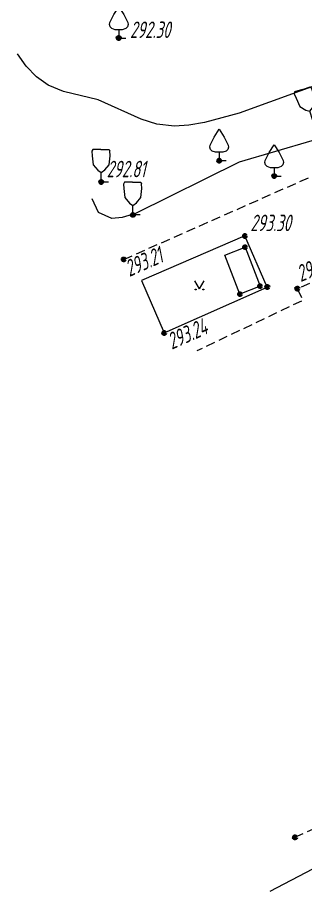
# Model space of a CAD drawing. Header units: metres. Extents: x 1687 to 3282, y 1191 to 1671.
# Drawn here: x 1953.53 to 1969.23, y 1267.87 to 1315.51 of the extents above; entities that cross this region are included whole.
import ezdxf

# ---------------------------------------------------------------- set-up
doc = ezdxf.new("R2010")
doc.units = ezdxf.units.M
doc.linetypes.add('COMMUN', pattern=[6, 5, -1])
doc.linetypes.add('DASHED', pattern=[0.75, 0.5, -0.25])
for name, color, linetype, lineweight, transparency in [('71133200', 7, 'Continuous', 18, 0.65), ('71133300', 7, 'Continuous', 18, 0.65), ('GEO_POINTS', 7, 'Continuous', 18, 0.65), ('Otm', 7, 'Continuous', 18, 0.65), ('R_Поверхность6_CNT-MIN', 7, 'Continuous', 18, 0.65), ('Sit', 7, 'Continuous', 18, 0.65), ('Us_znak', 7, 'Continuous', 18, 0.65)]:
    doc.layers.add(name, color=color, linetype=linetype, lineweight=lineweight, transparency=transparency)
doc.styles.add('eskd', font='ESKD1.shx', dxfattribs={"width": 1.2, "oblique": 15})
doc.styles.get("Standard").update_dxf_attribs({"font": 'GOST_0.TTF', "oblique": 15})
doc.dimstyles.new('ISO-25', dxfattribs={"dimtxt": 2.5, "dimasz": 2.5, "dimexe": 1.25, "dimexo": 0.625, "dimtad": 1, "dimtxsty": 'Standard', "dimcen": 2.5, "dimadec": 0, "dimazin": 0, "dimtfac": 1, "dimtmove": 0, "dimatfit": 3, "dimfxl": 1, "dimarcsym": 0})

# ---------------------------------------------------------------- blocks, each defined once
blk = doc.blocks.new('71133300')
for p, q in [((0, 0.9100000000000001), (0, 0)), ((0, 0), (0.7600000000000016, 0))]:
    blk.add_line(p, q)
blk.add_lwpolyline([(0, 0.9100000000000001), (-0.384999999999998, 0.9100000000000001), (-0.759999999999998, 1.03), (-0.9499999999999993, 1.21), (-1.009999999999998, 1.470000000000001), (-0.9899999999999984, 1.69), (-0.5399999999999991, 2.569999999999999), (0, 3.42), (0.5400000000000027, 2.569999999999999), (0.990000000000002, 1.69), (1.010000000000002, 1.470000000000001), (0.9500000000000011, 1.21), (0.7600000000000016, 1.03), (0.3850000000000016, 0.9100000000000001)], close=True)
at = {"style": 'eskd', "oblique": 15}
blk.add_attdef('Z', (1.770349589240578, -0.6904754853755968), '', height=2, dxfattribs=at)
blk = doc.blocks.new('71133200')
for p, q in [((-0.9241449999999998, 3.560442), (-1.024145, 3.360442)), ((-1.024145, 3.360442), (-0.977382, 2.864397)), ((-0.977382, 2.864397), (-0.8618989999999997, 1.88241)), ((-0.02414499999999986, 3.560442), (-0.9241449999999998, 3.560442)), ((-0.02414499999999986, 3.560442), (0.875855, 3.560442)), ((0.8618990000000002, 1.88241), (0.9759740000000008, 2.864397)), ((0.875855, 3.560442), (0.9581639999999996, 3.395824)), ((0.9759740000000008, 2.864397), (0.9581639999999996, 3.395824)), ((-0.8618989999999997, 1.88241), (-0.3746159999999996, 1.28565)), ((-0.3746159999999996, 1.28565), (0, 1.039723)), ((0, 1.039723), (0.4013749999999998, 1.321765000000001)), ((0, 0), (0, 1.039723)), ((0.4013749999999998, 1.321765000000001), (0.8618990000000002, 1.88241)), ((0.7999999999999998, 0), (0, 0))]:
    blk.add_line(p, q)
at = {"style": 'eskd', "oblique": 14.99997778074544}
blk.add_attdef('Z', (1.873004, -0.2393559999999995), '', height=2, dxfattribs=at)
blk = doc.blocks.new('GAZON')
at = {"layer": 'Us_znak', "linetype": 'COMMUN', "lineweight": -2}
for points in [[(-0.2330832987448957, -0.04079061010997975, 1), (-0.1830832987448957, -0.04079061010997975, 1)], [(0.1830832987448957, -0.04079061010997975, 1), (0.2330832987448957, -0.04079061010997975, 1)]]:
    blk.add_hatch(color=0, dxfattribs=at).paths.add_polyline_path(points)
at = {"layer": 'Us_znak', "color": 0, "linetype": 'COMMUN', "lineweight": -2}
for points in [[(0, 0), (-0.2597407779612695, 0.4272408316901419)], [(0, 0), (0.2597407779612695, 0.4272408316901419)]]:
    blk.add_lwpolyline(points, dxfattribs=at)
for centre in [(-0.2080832987448957, -0.04079061010997975), (0.2080832987448957, -0.04079061010997975)]:
    blk.add_circle(centre, 0.025, dxfattribs=at)
blk = doc.blocks.new('*D196')
at = {"color": 0, "lineweight": -2, "transparency": 16777216}
blk.add_line((1994.878021777977, 1277.372650207736), (1995.279183186492, 1277.257643539101), dxfattribs=at)
for start, end in [(344.0032352776352, 113.4264241310712), (144.5401193410968, 175.6538145511223), (281.775844857584, 312.8895400676096)]:
    blk.add_arc((1992.438224675387, 1278.072101677782), 2.3303996889566, start, end, dxfattribs=at)
at = {"color": 0, "transparency": 16777216}
for points in [[(1990.409001871637, 1279.58598655676), (1990.671124149198, 1279.262099195602), (1991.511725093891, 1280.210409708861)], [(1993.846733264389, 1276.47371439155), (1994.201796132377, 1276.255674324391), (1994.678384899859, 1277.429882961937)]]:
    blk.add_solid(points, dxfattribs=at)
at = {"layer": 'Defpoints', "color": 0, "transparency": 16777216}
for p in [(1968.318069133726, 1333.740040806636, 289.5427828782886), (1994.511954921093, 1279.135307009941), (1992.438224675387, 1278.072101677782, 291.130416387827), (1992.438224675387, 1278.072101677782, 291.130416387827), (1994.57762263466, 1277.458769919154, 291.1930625278905)]:
    blk.add_point(p, dxfattribs=at)
at = {"color": 0, "transparency": 16777216, "insert": (1994.594408413443, 1280.527715667159), "char_height": 1.25, "attachment_point": 5, "rotation": 318.71482970435045}
blk.add_mtext('129°', dxfattribs=at)

msp = doc.modelspace()

# ---------------------------------------------------------------- linework, layer by layer
at = {"layer": 'GEO_POINTS', "lineweight": 60}
for centre in [(1959.04550115576, 1314.385070297367, 292.3011650437), (1964.517320015449, 1307.704496527522, 292.8994706371), (1958.087752195987, 1306.538199827506, 292.8133439743), (1967.516405375655, 1306.862336347311, 292.9107907327), (1959.812825745884, 1304.748214426882, 293.0207785091), (1965.919286335799, 1303.601804387255, 293.3023795362), (1965.927021175604, 1302.991902897566, 293.3428988469), (1959.319065705854, 1302.32039374715, 293.2061101947), (1966.744499345291, 1300.864693437203, 293.3521533338), (1967.143821165878, 1300.81639675746, 293.3244112415), (1965.652800816092, 1300.425332347362, 293.3123319751), (1968.784239815529, 1300.72529767683, 293.3672155438), (1961.519193555209, 1298.315141537658, 293.2445828468), (1968.650253925453, 1270.827412006876, 293.9698570304)]:
    msp.add_circle(centre, 0.06, dxfattribs=at)
at = {"layer": 'R_Поверхность6_CNT-MIN', "color": 32, "flags": 128}
for points, elevation in [([(1977.577429042179, 1328.262141512207), (1976.908553905766, 1323.3727909424), (1976.832167736236, 1321.260535039439), (1976.823371200803, 1317.934429947718), (1976.764021573569, 1316.909846244811), (1976.641202313806, 1315.979895282968), (1976.43375687858, 1315.176121311693), (1976.120528725888, 1314.53006857863), (1975.338831067997, 1314.043252352125), (1974.522471720334, 1313.608116442769), (1973.671450683828, 1313.224660850561), (1965.603868616726, 1310.294060191571), (1963.724911972861, 1309.779138206004), (1962.87194094805, 1309.635476991034), (1962.092020532097, 1309.587913365534), (1961.122040892001, 1309.695948224946), (1960.270539489556, 1309.959840421996), (1957.919140834342, 1311.018701013609), (1956.036344750765, 1311.469604354783), (1955.198842002991, 1311.817291953101), (1954.553634560648, 1312.281174494385), (1953.99587668756, 1312.847944075673), (1953.525568382795, 1313.517600697896)], 292.5), ([(1982.247871949318, 1317.195361908025), (1981.575919731501, 1317.641162884853), (1981.048138265479, 1317.579847451731), (1980.848015027102, 1317.106050683617), (1980.781970314662, 1315.222286483704), (1980.658863023836, 1314.210687821231), (1980.335606335643, 1313.399621372542), (1979.769784945976, 1312.868242972962), (1979.022717138733, 1312.444171187899), (1978.15481838582, 1312.091637148022), (1976.298189932461, 1311.458106806002), (1975.430291177686, 1311.105572764262), (1973.529670366067, 1309.944093735388), (1965.608306724559, 1307.623488328851), (1959.95083649734, 1304.830501653685), (1959.227463484723, 1304.603406269534), (1958.667176360245, 1304.553409810609), (1957.935973226074, 1304.875247713609), (1957.605496074985, 1305.632243690512)], 293)]:
    msp.add_lwpolyline(points, dxfattribs=dict(at, elevation=elevation))
at = {"layer": 'Sit', "linetype": 'DASHED', "flags": 128}
for points, elevation in [([(1959.319065705854, 1302.32039374715), (1974.069412895459, 1308.844507497235), (1982.274542035516, 1312.879615657463)], 293.2061101947), ([(1984.546998885441, 1307.671355187393), (1977.474121335875, 1304.55141264709), (1968.784239815529, 1300.72529767683), (1969.072853962872, 1300.087565857417), (1963.300902584549, 1297.332766781061)], 293.4642401582), ([(1968.650253925453, 1270.827412006876), (1982.442946325968, 1277.084864487371), (1996.608290345389, 1284.444157367072)], 293.9698570304)]:
    msp.add_lwpolyline(points, dxfattribs=dict(at, elevation=elevation))
at = {"layer": 'Sit', "flags": 128}
for points, elevation in [([(1961.519193555209, 1298.315141537658), (1967.143821165878, 1300.81639675746), (1965.919286335799, 1303.601804387255), (1960.287867985647, 1301.172321707441), (1961.519193555209, 1298.315141537658)], 293.2445828468), ([(1993.449336975794, 1281.240324077628), (1983.242468445543, 1275.692052217631), (1969.608658376131, 1269.085672746844), (1967.287857540864, 1267.874031969777)], 294.5366406615)]:
    msp.add_lwpolyline(points, dxfattribs=dict(at, elevation=elevation))
at = {"layer": 'Sit', "elevation": 293.3428988469, "flags": 128}
msp.add_lwpolyline([(1965.927021175604, 1302.991902897566), (1966.744499345291, 1300.864693437203), (1965.652800816092, 1300.425332347362), (1964.835322647336, 1302.552541807725)], close=True, dxfattribs=at)

# ---------------------------------------------------------------- block references
at = {"layer": '71133200', "color": 7, "xscale": 0.5, "yscale": 0.5, "zscale": 0.5, "rotation": 18.09025995664966}
msp.add_blockref('71133200', (1969.621528025697, 1309.900091857149, 292.9009296091), dxfattribs=at)
at = {"layer": '71133200', "color": 7, "xscale": 0.5, "yscale": 0.5, "zscale": 0.5}
for p in [(1958.087752195987, 1306.538199827506, 292.8133439743), (1959.812825745884, 1304.748214426882, 293.0207785091)]:
    msp.add_blockref('71133200', p, dxfattribs=at)
at = {"layer": '71133300', "color": 7, "xscale": 0.5, "yscale": 0.5, "zscale": 0.5}
for p in [(1959.04550115576, 1314.385070297367, 292.3011650437), (1964.517320015449, 1307.704496527522, 292.8994706371), (1967.516405375655, 1306.862336347311, 292.9107907327)]:
    msp.add_blockref('71133300', p, dxfattribs=at)
at = {"layer": 'Sit', "color": 7, "linetype": 'Continuous'}
msp.add_blockref('GAZON', (1963.449522317368, 1300.725056939258), dxfattribs=at)

# ---------------------------------------------------------------- texts
at = {"layer": 'Otm', "oblique": 13, "width": 0.8}
for s, p in [('292.30', (1959.660219674911, 1314.387425546034, 292.3011650437)), ('292.81', (1958.387752195801, 1306.798199828214, 292.8133439743)), ('293.30', (1966.219286335613, 1303.861804387963, 293.3023795362))]:
    msp.add_text(s, height=0.9, dxfattribs=at).set_placement(p)
for s, height, rotation, p in [('293.21', 0.9, 23.85992088924824, (1959.624430479463, 1301.359477903194, 293.2061101947)), ('293.37', 0.8999999999999999, 22.55497901751214, (1968.96156524213, 1301.080481704756, 293.3672155438)), ('293.24', 0.9, 23.97457299573357, (1961.935721820201, 1297.395240811131, 293.2445828468))]:
    msp.add_text(s, height=height, rotation=rotation, dxfattribs=at).set_placement(p)

# ---------------------------------------------------------------- dimensions: what is measured, and where the dimension line sits
dim = msp.add_angular_dim_2l(base=(1994.511954921093, 1279.135307009941), line1=((1994.57762263466, 1277.458769919153, 291.1930625278905), (1992.438224675387, 1278.072101677782, 291.130416387827)), line2=((1992.438224675387, 1278.072101677782, 291.130416387827), (1968.318069133726, 1333.740040806636, 289.5427828782886)), dimstyle='ISO-25', override={"dimscale": 0.5})
dim.commit()
dim.dimension.update_dxf_attribs({"geometry": '*D196', "text_midpoint": (1994.594408413443, 1280.527715667159)})

doc.saveas('drawing.dxf')
